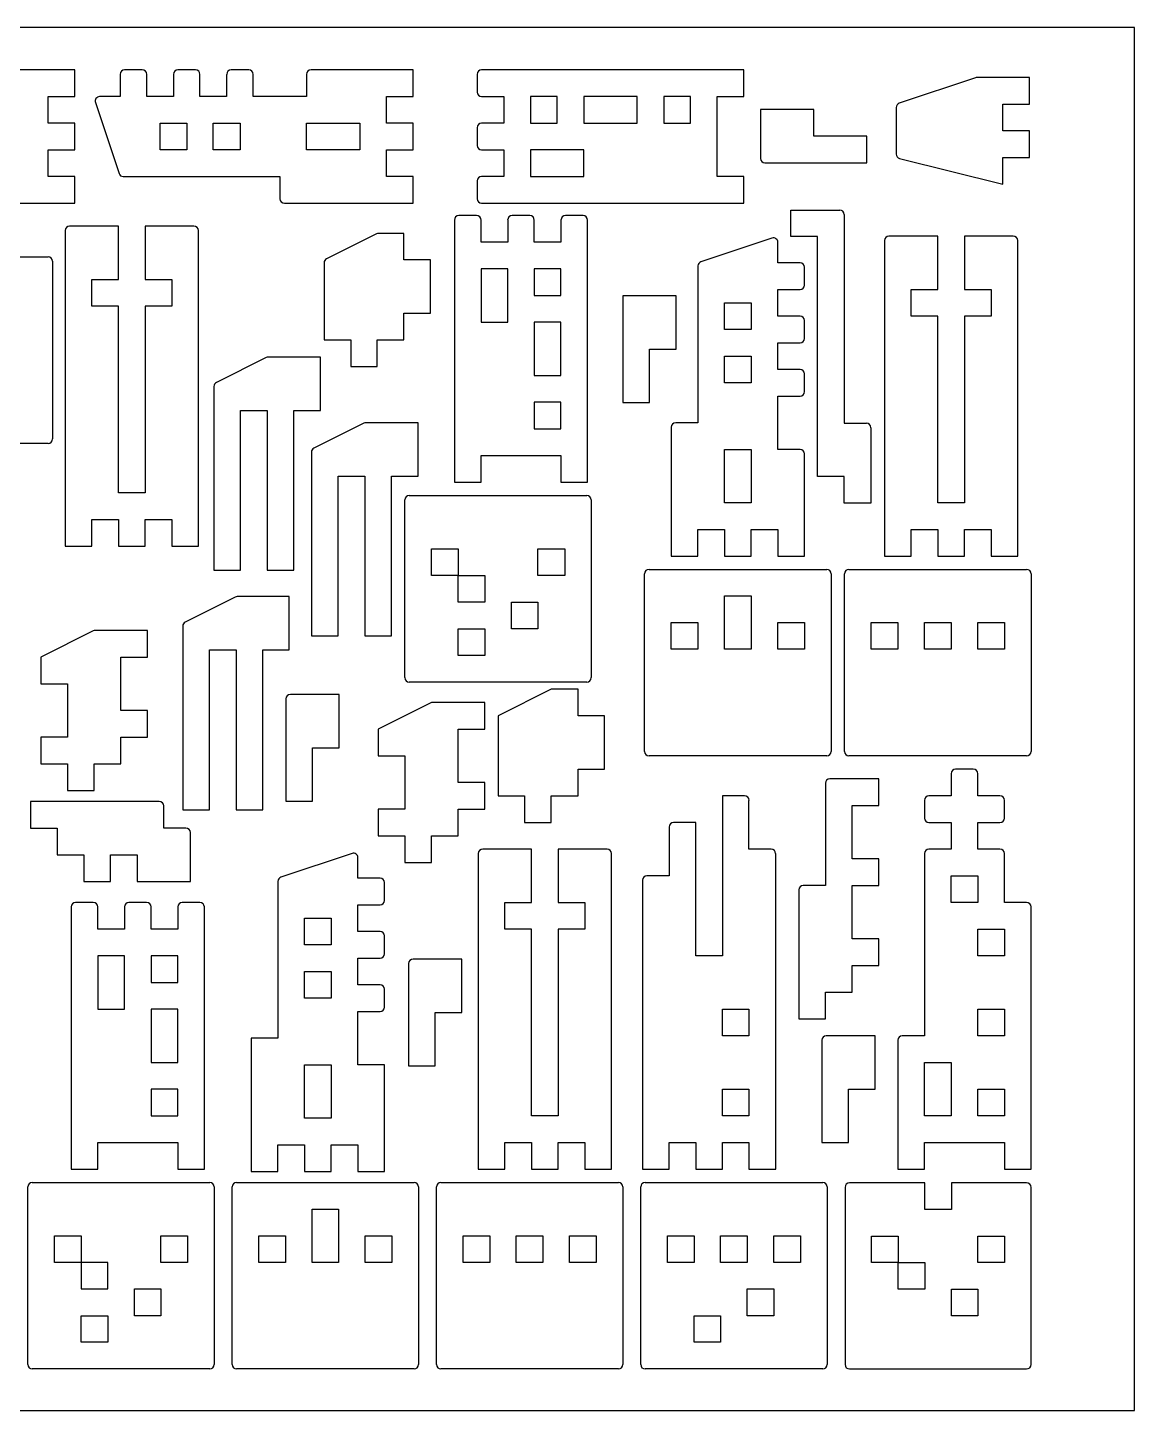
# Model space of a CAD drawing. Extents: x 0 to 610, y 0 to 305.
# Drawn here: x 365.6 to 609.6, y 0 to 304.8 of the extents above; entities that cross this region are included whole.
import ezdxf

# ---------------------------------------------------------------- set-up
doc = ezdxf.new("R2010")
doc.units = 0
doc.header["$MEASUREMENT"] = 0
doc.layers.add('FILLET', color=192, linetype='CONTINUOUS')
doc.layers.add('LAYER_04', color=98, linetype='CONTINUOUS')

msp = doc.modelspace()

# ---------------------------------------------------------------- linework, layer by layer
at = {"layer": 'FILLET'}
for p, q in [((376.01, 295.48), (306.48, 295.48)), ((376.01, 289.6), (376.01, 295.48)), ((385.98, 294.5), (385.98, 289.6)), ((390.87, 295.48), (386.96, 295.48)), ((391.85, 289.6), (391.85, 294.5)), ((397.73, 294.5), (397.73, 289.6)), ((402.62, 295.48), (398.71, 295.48)), ((403.6, 289.6), (403.6, 294.5)), ((409.48, 294.5), (409.48, 289.6)), ((414.37, 295.48), (410.46, 295.48)), ((415.35, 289.6), (415.35, 294.5)), ((427.11, 294.5), (427.11, 289.6)), ((450.61, 295.48), (428.08, 295.48)), ((450.61, 289.6), (450.61, 295.48)), ((464.72, 294.5), (464.72, 290.58)), ((523.48, 295.48), (465.7, 295.48)), ((523.48, 289.6), (523.48, 295.48)), ((574.59, 293.75), (557.78, 288.15)), ((586.49, 293.8), (574.9, 293.8)), ((586.49, 287.92), (586.49, 293.8)), ((370.13, 283.73), (370.13, 289.6)), ((370.13, 289.6), (376.01, 289.6)), ((385.98, 289.6), (381.46, 289.6)), ((397.73, 289.6), (391.85, 289.6)), ((409.48, 289.6), (403.6, 289.6)), ((427.11, 289.6), (415.35, 289.6)), ((444.73, 283.73), (444.73, 289.6)), ((444.73, 289.6), (450.61, 289.6)), ((465.7, 289.6), (470.6, 289.6)), ((470.6, 289.6), (470.6, 283.73)), ((482.35, 289.6), (476.47, 289.6)), ((476.47, 289.6), (476.47, 283.73)), ((482.35, 283.73), (482.35, 289.6)), ((499.98, 289.6), (488.22, 289.6)), ((488.22, 289.6), (488.22, 283.73)), ((499.98, 283.73), (499.98, 289.6)), ((511.73, 289.6), (505.85, 289.6)), ((505.85, 289.6), (505.85, 283.73)), ((511.73, 283.73), (511.73, 289.6)), ((517.6, 283.73), (517.6, 289.6)), ((517.6, 289.6), (523.48, 289.6)), ((380.53, 288.31), (385.75, 272.65)), ((538.9, 286.74), (527.15, 286.74)), ((527.15, 286.74), (527.15, 275.97)), ((538.9, 280.87), (538.9, 286.74)), ((557.11, 287.22), (557.11, 276.94)), ((580.61, 287.92), (586.49, 287.92)), ((580.61, 282.05), (580.61, 287.92)), ((376.01, 283.73), (370.13, 283.73)), ((376.01, 277.85), (376.01, 283.73)), ((394.79, 283.73), (400.67, 283.73)), ((394.79, 277.85), (394.79, 283.73)), ((400.67, 283.73), (400.67, 277.85)), ((406.54, 283.73), (412.42, 283.73)), ((406.54, 277.85), (406.54, 283.73)), ((412.42, 283.73), (412.42, 277.85)), ((427.11, 283.73), (438.86, 283.73)), ((427.11, 277.85), (427.11, 283.73)), ((438.86, 283.73), (438.86, 277.85)), ((450.61, 283.73), (444.73, 283.73)), ((450.61, 277.85), (450.61, 283.73)), ((470.6, 283.73), (465.7, 283.73)), ((476.47, 283.73), (482.35, 283.73)), ((488.22, 283.73), (499.98, 283.73)), ((505.85, 283.73), (511.73, 283.73)), ((517.6, 277.85), (517.6, 283.73)), ((464.72, 282.75), (464.72, 278.83)), ((550.65, 280.87), (538.9, 280.87)), ((550.65, 274.99), (550.65, 280.87)), ((586.49, 282.05), (580.61, 282.05)), ((586.49, 276.17), (586.49, 282.05)), ((370.13, 271.98), (370.13, 277.85)), ((370.13, 277.85), (376.01, 277.85)), ((400.67, 277.85), (394.79, 277.85)), ((412.42, 277.85), (406.54, 277.85)), ((438.86, 277.85), (427.11, 277.85)), ((444.73, 271.98), (444.73, 277.85)), ((444.73, 277.85), (450.61, 277.85)), ((465.7, 277.85), (470.6, 277.85)), ((470.6, 277.85), (470.6, 271.98)), ((488.22, 277.85), (476.47, 277.85)), ((476.47, 277.85), (476.47, 271.98)), ((488.22, 271.98), (488.22, 277.85)), ((517.6, 271.98), (517.6, 277.85)), ((528.13, 274.99), (550.65, 274.99)), ((557.85, 275.99), (580.61, 270.3)), ((580.61, 270.3), (580.61, 276.17)), ((580.61, 276.17), (586.49, 276.17)), ((376.01, 271.98), (370.13, 271.98)), ((376.01, 266.1), (376.01, 271.98)), ((386.68, 271.98), (421.23, 271.98)), ((421.23, 271.98), (421.23, 267.08)), ((450.61, 271.98), (444.73, 271.98)), ((450.61, 266.1), (450.61, 271.98)), ((470.6, 271.98), (465.7, 271.98)), ((476.47, 271.98), (488.22, 271.98)), ((523.48, 271.98), (517.6, 271.98)), ((523.48, 266.1), (523.48, 271.98)), ((464.72, 271), (464.72, 267.08)), ((306.48, 266.1), (376.01, 266.1)), ((422.21, 266.1), (450.61, 266.1)), ((465.7, 266.1), (523.48, 266.1)), ((459.68, 262.38), (459.68, 204.61)), ((464.58, 263.36), (460.66, 263.36)), ((465.56, 257.49), (465.56, 262.38)), ((471.44, 262.38), (471.44, 257.49)), ((476.33, 263.36), (472.41, 263.36)), ((477.31, 257.49), (477.31, 262.38)), ((483.19, 262.38), (483.19, 257.49)), ((488.08, 263.36), (484.17, 263.36)), ((489.06, 204.61), (489.06, 262.38)), ((533.89, 258.73), (533.89, 264.6)), ((533.89, 264.6), (544.66, 264.6)), ((545.64, 263.62), (545.64, 217.6)), ((373.86, 260.05), (373.86, 190.52)), ((385.61, 261.03), (374.84, 261.03)), ((385.61, 249.28), (385.61, 261.03)), ((402.26, 261.03), (391.49, 261.03)), ((391.49, 261.03), (391.49, 249.28)), ((403.24, 190.52), (403.24, 260.05)), ((442.49, 259.36), (431.48, 253.86)), ((448.57, 259.46), (442.93, 259.46)), ((448.57, 253.59), (448.57, 259.46)), ((471.44, 257.49), (465.56, 257.49)), ((483.19, 257.49), (477.31, 257.49)), ((529.71, 258.41), (514.05, 253.19)), ((531, 252.96), (531, 257.48)), ((539.76, 258.73), (533.89, 258.73)), ((539.76, 205.85), (539.76, 258.73)), ((554.51, 257.86), (554.51, 188.33)), ((566.26, 258.84), (555.48, 258.84)), ((566.26, 247.09), (566.26, 258.84)), ((582.9, 258.84), (572.13, 258.84)), ((572.13, 258.84), (572.13, 247.09)), ((583.88, 188.33), (583.88, 257.86)), ((330.95, 254.28), (370.12, 254.28)), ((371.1, 253.3), (371.1, 214.13)), ((454.45, 253.59), (448.57, 253.59)), ((454.45, 241.84), (454.45, 253.59)), ((430.94, 252.98), (430.94, 235.96)), ((471.44, 251.61), (465.56, 251.61)), ((465.56, 251.61), (465.56, 239.86)), ((471.44, 239.86), (471.44, 251.61)), ((483.19, 251.61), (477.31, 251.61)), ((477.31, 251.61), (477.31, 245.74)), ((483.19, 245.74), (483.19, 251.61)), ((513.38, 252.26), (513.38, 217.71)), ((535.9, 252.96), (531, 252.96)), ((536.88, 248.07), (536.88, 251.98)), ((379.74, 243.4), (379.74, 249.28)), ((379.74, 249.28), (385.61, 249.28)), ((391.49, 249.28), (397.36, 249.28)), ((397.36, 249.28), (397.36, 243.4)), ((531, 241.21), (531, 247.09)), ((531, 247.09), (535.9, 247.09)), ((560.38, 241.21), (560.38, 247.09)), ((560.38, 247.09), (566.26, 247.09)), ((572.13, 247.09), (578.01, 247.09)), ((578.01, 247.09), (578.01, 241.21)), ((477.31, 245.74), (483.19, 245.74)), ((508.6, 245.68), (496.85, 245.68)), ((496.85, 245.68), (496.85, 222.18)), ((508.6, 233.93), (508.6, 245.68)), ((519.25, 238.27), (519.25, 244.15)), ((519.25, 244.15), (525.13, 244.15)), ((525.13, 244.15), (525.13, 238.27)), ((385.61, 243.4), (379.74, 243.4)), ((385.61, 202.27), (385.61, 243.4)), ((397.36, 243.4), (391.49, 243.4)), ((391.49, 243.4), (391.49, 202.27)), ((448.57, 235.96), (448.57, 241.84)), ((448.57, 241.84), (454.45, 241.84)), ((535.9, 241.21), (531, 241.21)), ((566.26, 241.21), (560.38, 241.21)), ((566.26, 200.08), (566.26, 241.21)), ((578.01, 241.21), (572.13, 241.21)), ((572.13, 241.21), (572.13, 200.08)), ((465.56, 239.86), (471.44, 239.86)), ((483.19, 239.86), (477.31, 239.86)), ((477.31, 239.86), (477.31, 228.11)), ((483.19, 228.11), (483.19, 239.86)), ((525.13, 238.27), (519.25, 238.27)), ((536.88, 236.31), (536.88, 240.23)), ((430.94, 235.96), (436.82, 235.96)), ((436.82, 235.96), (436.82, 230.09)), ((442.69, 230.09), (442.69, 235.96)), ((442.69, 235.96), (448.57, 235.96)), ((531, 229.46), (531, 235.34)), ((531, 235.34), (535.9, 235.34)), ((418.22, 232.08), (407.21, 226.58)), ((430.17, 232.18), (418.65, 232.18)), ((430.17, 220.43), (430.17, 232.18)), ((502.73, 233.93), (508.6, 233.93)), ((502.73, 222.18), (502.73, 233.93)), ((519.25, 226.52), (519.25, 232.4)), ((519.25, 232.4), (525.13, 232.4)), ((525.13, 232.4), (525.13, 226.52)), ((436.82, 230.09), (442.69, 230.09)), ((535.9, 229.46), (531, 229.46)), ((406.67, 225.7), (406.67, 185.18)), ((477.31, 228.11), (483.19, 228.11)), ((525.13, 226.52), (519.25, 226.52)), ((536.88, 224.56), (536.88, 228.48)), ((531, 211.83), (531, 223.58)), ((531, 223.58), (535.9, 223.58)), ((412.55, 185.18), (412.55, 220.43)), ((412.55, 220.43), (418.42, 220.43)), ((418.42, 220.43), (418.42, 185.18)), ((424.3, 185.18), (424.3, 220.43)), ((424.3, 220.43), (430.17, 220.43)), ((483.19, 222.23), (477.31, 222.23)), ((477.31, 222.23), (477.31, 216.36)), ((483.19, 216.36), (483.19, 222.23)), ((496.85, 222.18), (502.73, 222.18)), ((439.72, 217.6), (428.72, 212.1)), ((451.68, 217.71), (440.16, 217.71)), ((451.68, 205.96), (451.68, 217.71)), ((507.5, 216.73), (507.5, 188.33)), ((513.38, 217.71), (508.48, 217.71)), ((545.64, 217.6), (550.54, 217.6)), ((551.52, 216.62), (551.52, 199.97)), ((477.31, 216.36), (483.19, 216.36)), ((370.12, 213.15), (330.95, 213.15)), ((428.18, 211.23), (428.18, 170.7)), ((465.56, 204.61), (465.56, 210.48)), ((465.56, 210.48), (471.44, 210.48)), ((471.44, 210.48), (477.31, 210.48)), ((477.31, 210.48), (483.19, 210.48)), ((483.19, 210.48), (483.19, 204.61)), ((519.25, 200.08), (519.25, 211.83)), ((519.25, 211.83), (525.13, 211.83)), ((525.13, 211.83), (525.13, 200.08)), ((535.9, 211.83), (531, 211.83)), ((536.88, 188.33), (536.88, 210.85)), ((434.05, 170.7), (434.05, 205.96)), ((434.05, 205.96), (439.93, 205.96)), ((439.93, 205.96), (439.93, 170.7)), ((445.81, 170.7), (445.81, 205.96)), ((445.81, 205.96), (451.68, 205.96)), ((459.68, 204.61), (465.56, 204.61)), ((483.19, 204.61), (489.06, 204.61)), ((545.64, 205.85), (539.76, 205.85)), ((545.64, 199.97), (545.64, 205.85)), ((391.49, 202.27), (385.61, 202.27)), ((449.72, 201.67), (488.89, 201.67)), ((448.74, 161.52), (448.74, 200.69)), ((489.87, 200.69), (489.87, 161.52)), ((525.13, 200.08), (519.25, 200.08)), ((551.52, 199.97), (545.64, 199.97)), ((572.13, 200.08), (566.26, 200.08)), ((379.74, 190.52), (379.74, 196.4)), ((379.74, 196.4), (385.61, 196.4)), ((385.61, 196.4), (385.61, 190.52)), ((391.49, 190.52), (391.49, 196.4)), ((391.49, 196.4), (397.36, 196.4)), ((397.36, 196.4), (397.36, 190.52)), ((513.38, 188.33), (513.38, 194.21)), ((513.38, 194.21), (519.25, 194.21)), ((519.25, 194.21), (519.25, 188.33)), ((525.13, 188.33), (525.13, 194.21)), ((525.13, 194.21), (531, 194.21)), ((531, 194.21), (531, 188.33)), ((560.38, 188.33), (560.38, 194.21)), ((560.38, 194.21), (566.26, 194.21)), ((566.26, 194.21), (566.26, 188.33)), ((572.13, 188.33), (572.13, 194.21)), ((572.13, 194.21), (578.01, 194.21)), ((578.01, 194.21), (578.01, 188.33)), ((373.86, 190.52), (379.74, 190.52)), ((385.61, 190.52), (391.49, 190.52)), ((397.36, 190.52), (403.24, 190.52)), ((454.62, 184.05), (454.62, 189.92)), ((454.62, 189.92), (460.49, 189.92)), ((460.49, 189.92), (460.49, 184.05)), ((478.12, 184.05), (478.12, 189.92)), ((478.12, 189.92), (484, 189.92)), ((484, 189.92), (484, 184.05)), ((507.5, 188.33), (513.38, 188.33)), ((519.25, 188.33), (525.13, 188.33)), ((531, 188.33), (536.88, 188.33)), ((554.51, 188.33), (560.38, 188.33)), ((566.26, 188.33), (572.13, 188.33)), ((578.01, 188.33), (583.88, 188.33)), ((406.67, 185.18), (412.55, 185.18)), ((418.42, 185.18), (424.3, 185.18)), ((460.49, 184.05), (454.62, 184.05)), ((460.49, 178.17), (460.49, 184.05)), ((460.49, 184.05), (466.37, 184.05)), ((466.37, 184.05), (466.37, 178.17)), ((484, 184.05), (478.12, 184.05)), ((501.62, 145.24), (501.62, 184.41)), ((502.6, 185.39), (541.77, 185.39)), ((542.75, 184.41), (542.75, 145.24)), ((545.69, 145.24), (545.69, 184.41)), ((546.67, 185.39), (585.84, 185.39)), ((586.82, 184.41), (586.82, 145.24)), ((411.34, 179.26), (400.33, 173.76)), ((423.29, 179.37), (411.77, 179.37)), ((423.29, 167.62), (423.29, 179.37)), ((466.37, 178.17), (460.49, 178.17)), ((472.25, 172.29), (472.25, 178.17)), ((472.25, 178.17), (478.12, 178.17)), ((478.12, 178.17), (478.12, 172.29)), ((519.25, 167.76), (519.25, 179.52)), ((519.25, 179.52), (525.13, 179.52)), ((525.13, 179.52), (525.13, 167.76)), ((380.08, 171.81), (368.54, 166.03)), ((392.04, 171.91), (380.52, 171.91)), ((392.04, 166.03), (392.04, 171.91)), ((399.79, 172.89), (399.79, 132.36)), ((428.18, 170.7), (434.05, 170.7)), ((439.93, 170.7), (445.81, 170.7)), ((460.49, 166.42), (460.49, 172.29)), ((460.49, 172.29), (466.37, 172.29)), ((466.37, 172.29), (466.37, 166.42)), ((478.12, 172.29), (472.25, 172.29)), ((507.5, 167.76), (507.5, 173.64)), ((507.5, 173.64), (513.38, 173.64)), ((513.38, 173.64), (513.38, 167.76)), ((531, 167.76), (531, 173.64)), ((531, 173.64), (536.88, 173.64)), ((536.88, 173.64), (536.88, 167.76)), ((551.57, 167.76), (551.57, 173.64)), ((551.57, 173.64), (557.44, 173.64)), ((557.44, 173.64), (557.44, 167.76)), ((563.32, 167.76), (563.32, 173.64)), ((563.32, 173.64), (569.19, 173.64)), ((569.19, 173.64), (569.19, 167.76)), ((575.07, 167.76), (575.07, 173.64)), ((575.07, 173.64), (580.95, 173.64)), ((580.95, 173.64), (580.95, 167.76)), ((513.38, 167.76), (507.5, 167.76)), ((525.13, 167.76), (519.25, 167.76)), ((536.88, 167.76), (531, 167.76)), ((557.44, 167.76), (551.57, 167.76)), ((569.19, 167.76), (563.32, 167.76)), ((580.95, 167.76), (575.07, 167.76)), ((368.54, 166.03), (368.54, 160.16)), ((386.16, 154.28), (386.16, 166.03)), ((386.16, 166.03), (392.04, 166.03)), ((405.67, 132.36), (405.67, 167.62)), ((405.67, 167.62), (411.54, 167.62)), ((411.54, 167.62), (411.54, 132.36)), ((417.42, 167.62), (423.29, 167.62)), ((417.42, 132.36), (417.42, 167.62)), ((466.37, 166.42), (460.49, 166.42)), ((368.54, 160.16), (374.41, 160.16)), ((374.41, 160.16), (374.41, 148.41)), ((488.89, 160.54), (449.72, 160.54)), ((481.06, 158.95), (469.31, 153.08)), ((486.94, 158.95), (481.06, 158.95)), ((486.94, 153.08), (486.94, 158.95)), ((422.55, 156.83), (422.55, 134.3)), ((434.3, 157.81), (423.53, 157.81)), ((434.3, 146.06), (434.3, 157.81)), ((454.62, 156.01), (442.87, 150.14)), ((466.37, 156.01), (454.62, 156.01)), ((466.37, 150.14), (466.37, 156.01)), ((392.04, 154.28), (386.16, 154.28)), ((392.04, 148.41), (392.04, 154.28)), ((469.31, 153.08), (469.31, 135.45)), ((492.81, 153.08), (486.94, 153.08)), ((492.81, 141.32), (492.81, 153.08)), ((442.87, 150.14), (442.87, 144.26)), ((460.49, 138.39), (460.49, 150.14)), ((460.49, 150.14), (466.37, 150.14)), ((374.41, 148.41), (368.54, 148.41)), ((368.54, 148.41), (368.54, 142.53)), ((386.16, 142.53), (386.16, 148.41)), ((386.16, 148.41), (392.04, 148.41)), ((428.43, 146.06), (434.3, 146.06)), ((428.43, 134.3), (428.43, 146.06)), ((442.87, 144.26), (448.74, 144.26)), ((448.74, 144.26), (448.74, 132.51)), ((541.77, 144.26), (502.6, 144.26)), ((585.84, 144.26), (546.67, 144.26)), ((368.54, 142.53), (374.41, 142.53)), ((374.41, 142.53), (374.41, 136.66)), ((380.29, 136.66), (380.29, 142.53)), ((380.29, 142.53), (386.16, 142.53)), ((486.94, 135.45), (486.94, 141.32)), ((486.94, 141.32), (492.81, 141.32)), ((569.19, 140.34), (569.19, 135.45)), ((574.09, 141.32), (570.17, 141.32)), ((575.07, 135.45), (575.07, 140.34)), ((466.37, 138.39), (460.49, 138.39)), ((466.37, 132.51), (466.37, 138.39)), ((541.48, 138.23), (541.48, 115.71)), ((547.35, 139.21), (542.45, 139.21)), ((553.23, 139.21), (547.35, 139.21)), ((553.23, 133.33), (553.23, 139.21)), ((394.62, 134.22), (366.22, 134.22)), ((366.22, 134.22), (366.22, 128.34)), ((374.41, 136.66), (380.29, 136.66)), ((422.55, 134.3), (428.43, 134.3)), ((469.31, 135.45), (475.18, 135.45)), ((475.18, 135.45), (475.18, 129.57)), ((481.06, 135.45), (486.94, 135.45)), ((481.06, 129.57), (481.06, 135.45)), ((523.67, 135.45), (518.77, 135.45)), ((518.77, 135.45), (518.77, 100.19)), ((524.64, 123.7), (524.64, 134.47)), ((563.32, 134.47), (563.32, 130.55)), ((569.19, 135.45), (564.3, 135.45)), ((579.97, 135.45), (575.07, 135.45)), ((580.95, 130.55), (580.95, 134.47)), ((395.6, 128.34), (395.6, 133.24)), ((399.79, 132.36), (405.67, 132.36)), ((411.54, 132.36), (417.42, 132.36)), ((448.74, 132.51), (442.87, 132.51)), ((442.87, 132.51), (442.87, 126.63)), ((460.49, 126.63), (460.49, 132.51)), ((460.49, 132.51), (466.37, 132.51)), ((547.35, 121.58), (547.35, 133.33)), ((547.35, 133.33), (553.23, 133.33)), ((366.22, 128.34), (372.1, 128.34)), ((372.1, 128.34), (372.1, 122.47)), ((400.5, 128.34), (395.6, 128.34)), ((475.18, 129.57), (481.06, 129.57)), ((507.02, 128.59), (507.02, 117.82)), ((512.89, 129.57), (508, 129.57)), ((512.89, 100.19), (512.89, 129.57)), ((564.3, 129.57), (569.19, 129.57)), ((569.19, 129.57), (569.19, 123.7)), ((575.07, 123.7), (575.07, 129.57)), ((575.07, 129.57), (579.97, 129.57)), ((401.48, 116.59), (401.48, 127.36)), ((442.87, 126.63), (448.74, 126.63)), ((448.74, 126.63), (448.74, 120.76)), ((454.62, 120.76), (454.62, 126.63)), ((454.62, 126.63), (460.49, 126.63)), ((372.1, 122.47), (377.98, 122.47)), ((377.98, 122.47), (377.98, 116.59)), ((383.85, 116.59), (383.85, 122.47)), ((383.85, 122.47), (389.73, 122.47)), ((389.73, 122.47), (389.73, 116.59)), ((437.12, 122.76), (421.45, 117.54)), ((464.96, 122.72), (464.96, 53.19)), ((476.71, 123.7), (465.94, 123.7)), ((476.71, 111.95), (476.71, 123.7)), ((493.36, 123.7), (482.58, 123.7)), ((482.58, 123.7), (482.58, 111.95)), ((494.34, 53.19), (494.34, 122.72)), ((529.54, 123.7), (524.64, 123.7)), ((530.52, 53.19), (530.52, 122.72)), ((563.32, 122.72), (563.32, 82.57)), ((569.19, 123.7), (564.3, 123.7)), ((579.97, 123.7), (575.07, 123.7)), ((580.95, 111.95), (580.95, 122.72)), ((438.4, 117.31), (438.4, 121.83)), ((448.74, 120.76), (454.62, 120.76)), ((553.23, 121.58), (547.35, 121.58)), ((553.23, 115.71), (553.23, 121.58)), ((377.98, 116.59), (383.85, 116.59)), ((389.73, 116.59), (395.6, 116.59)), ((395.6, 116.59), (401.48, 116.59)), ((420.78, 116.61), (420.78, 82.06)), ((443.3, 117.31), (438.4, 117.31)), ((444.28, 112.42), (444.28, 116.33)), ((501.14, 116.84), (501.14, 53.19)), ((507.02, 117.82), (502.12, 117.82)), ((569.19, 111.95), (569.19, 117.82)), ((569.19, 117.82), (575.07, 117.82)), ((575.07, 117.82), (575.07, 111.95)), ((535.6, 114.73), (535.6, 86.33)), ((541.48, 115.71), (536.58, 115.71)), ((547.35, 103.96), (547.35, 115.71)), ((547.35, 115.71), (553.23, 115.71)), ((375.19, 110.97), (375.19, 53.19)), ((380.08, 111.95), (376.16, 111.95)), ((381.06, 106.07), (381.06, 110.97)), ((386.94, 110.97), (386.94, 106.07)), ((391.83, 111.95), (387.92, 111.95)), ((392.81, 106.07), (392.81, 110.97)), ((398.69, 110.97), (398.69, 106.07)), ((403.58, 111.95), (399.67, 111.95)), ((404.56, 53.19), (404.56, 110.97)), ((438.4, 105.56), (438.4, 111.44)), ((438.4, 111.44), (443.3, 111.44)), ((470.83, 106.07), (470.83, 111.95)), ((470.83, 111.95), (476.71, 111.95)), ((482.58, 111.95), (488.46, 111.95)), ((488.46, 111.95), (488.46, 106.07)), ((575.07, 111.95), (569.19, 111.95)), ((585.84, 111.95), (580.95, 111.95)), ((586.82, 53.19), (586.82, 110.97)), ((426.65, 102.62), (426.65, 108.5)), ((426.65, 108.5), (432.53, 108.5)), ((432.53, 108.5), (432.53, 102.62)), ((386.94, 106.07), (381.06, 106.07)), ((398.69, 106.07), (392.81, 106.07)), ((443.3, 105.56), (438.4, 105.56)), ((444.28, 100.67), (444.28, 104.58)), ((476.71, 106.07), (470.83, 106.07)), ((476.71, 64.94), (476.71, 106.07)), ((488.46, 106.07), (482.58, 106.07)), ((482.58, 106.07), (482.58, 64.94)), ((553.23, 103.96), (547.35, 103.96)), ((553.23, 98.08), (553.23, 103.96)), ((575.07, 100.19), (575.07, 106.07)), ((575.07, 106.07), (580.95, 106.07)), ((580.95, 106.07), (580.95, 100.19)), ((432.53, 102.62), (426.65, 102.62)), ((386.94, 100.19), (381.06, 100.19)), ((381.06, 100.19), (381.06, 88.44)), ((386.94, 88.44), (386.94, 100.19)), ((398.69, 100.19), (392.81, 100.19)), ((392.81, 100.19), (392.81, 94.32)), ((398.69, 94.32), (398.69, 100.19)), ((438.4, 93.81), (438.4, 99.69)), ((438.4, 99.69), (443.3, 99.69)), ((449.6, 98.5), (449.6, 75.98)), ((461.35, 99.48), (450.58, 99.48)), ((461.35, 87.73), (461.35, 99.48)), ((518.77, 100.19), (512.89, 100.19)), ((547.35, 92.2), (547.35, 98.08)), ((547.35, 98.08), (553.23, 98.08)), ((580.95, 100.19), (575.07, 100.19)), ((426.65, 90.87), (426.65, 96.75)), ((426.65, 96.75), (432.53, 96.75)), ((432.53, 96.75), (432.53, 90.87)), ((392.81, 94.32), (398.69, 94.32)), ((443.3, 93.81), (438.4, 93.81)), ((444.28, 88.91), (444.28, 92.83)), ((541.48, 86.33), (541.48, 92.2)), ((541.48, 92.2), (547.35, 92.2)), ((381.06, 88.44), (386.94, 88.44)), ((398.69, 88.44), (392.81, 88.44)), ((392.81, 88.44), (392.81, 76.69)), ((398.69, 76.69), (398.69, 88.44)), ((432.53, 90.87), (426.65, 90.87)), ((518.77, 82.57), (518.77, 88.44)), ((518.77, 88.44), (524.64, 88.44)), ((524.64, 88.44), (524.64, 82.57)), ((575.07, 82.57), (575.07, 88.44)), ((575.07, 88.44), (580.95, 88.44)), ((580.95, 88.44), (580.95, 82.57)), ((438.4, 87.93), (443.3, 87.93)), ((438.4, 76.18), (438.4, 87.93)), ((455.48, 87.73), (461.35, 87.73)), ((455.48, 75.98), (455.48, 87.73)), ((535.6, 86.33), (541.48, 86.33)), ((524.64, 82.57), (518.77, 82.57)), ((552.45, 82.57), (541.67, 82.57)), ((552.45, 70.82), (552.45, 82.57)), ((563.32, 82.57), (558.42, 82.57)), ((580.95, 82.57), (575.07, 82.57)), ((420.78, 82.06), (414.9, 82.06)), ((414.9, 82.06), (414.9, 52.68)), ((540.7, 81.59), (540.7, 59.06)), ((557.44, 81.59), (557.44, 53.19)), ((392.81, 76.69), (398.69, 76.69)), ((563.32, 64.94), (563.32, 76.69)), ((563.32, 76.69), (569.19, 76.69)), ((569.19, 76.69), (569.19, 64.94)), ((426.65, 64.43), (426.65, 76.18)), ((426.65, 76.18), (432.53, 76.18)), ((432.53, 76.18), (432.53, 64.43)), ((444.28, 76.18), (438.4, 76.18)), ((444.28, 52.68), (444.28, 76.18)), ((449.6, 75.98), (455.48, 75.98)), ((398.69, 70.82), (392.81, 70.82)), ((392.81, 70.82), (392.81, 64.94)), ((398.69, 64.94), (398.69, 70.82)), ((518.77, 64.94), (518.77, 70.82)), ((518.77, 70.82), (524.64, 70.82)), ((524.64, 70.82), (524.64, 64.94)), ((546.57, 70.82), (552.45, 70.82)), ((546.57, 59.06), (546.57, 70.82)), ((575.07, 64.94), (575.07, 70.82)), ((575.07, 70.82), (580.95, 70.82)), ((580.95, 70.82), (580.95, 64.94)), ((392.81, 64.94), (398.69, 64.94)), ((432.53, 64.43), (426.65, 64.43)), ((482.58, 64.94), (476.71, 64.94)), ((524.64, 64.94), (518.77, 64.94)), ((569.19, 64.94), (563.32, 64.94)), ((580.95, 64.94), (575.07, 64.94)), ((381.06, 53.19), (381.06, 59.06)), ((381.06, 59.06), (386.94, 59.06)), ((386.94, 59.06), (392.81, 59.06)), ((392.81, 59.06), (398.69, 59.06)), ((398.69, 59.06), (398.69, 53.19)), ((420.78, 52.68), (420.78, 58.56)), ((420.78, 58.56), (426.65, 58.56)), ((426.65, 58.56), (426.65, 52.68)), ((432.53, 52.68), (432.53, 58.56)), ((432.53, 58.56), (438.4, 58.56)), ((438.4, 58.56), (438.4, 52.68)), ((470.83, 53.19), (470.83, 59.06)), ((470.83, 59.06), (476.71, 59.06)), ((476.71, 59.06), (476.71, 53.19)), ((482.58, 53.19), (482.58, 59.06)), ((482.58, 59.06), (488.46, 59.06)), ((488.46, 59.06), (488.46, 53.19)), ((507.02, 53.19), (507.02, 59.06)), ((507.02, 59.06), (512.89, 59.06)), ((512.89, 59.06), (512.89, 53.19)), ((518.77, 53.19), (518.77, 59.06)), ((518.77, 59.06), (524.64, 59.06)), ((524.64, 59.06), (524.64, 53.19)), ((540.7, 59.06), (546.57, 59.06)), ((563.32, 53.19), (563.32, 59.06)), ((563.32, 59.06), (569.19, 59.06)), ((569.19, 59.06), (575.07, 59.06)), ((575.07, 59.06), (580.95, 59.06)), ((580.95, 59.06), (580.95, 53.19)), ((375.19, 53.19), (381.06, 53.19)), ((398.69, 53.19), (404.56, 53.19)), ((414.9, 52.68), (420.78, 52.68)), ((426.65, 52.68), (432.53, 52.68)), ((438.4, 52.68), (444.28, 52.68)), ((464.96, 53.19), (470.83, 53.19)), ((476.71, 53.19), (482.58, 53.19)), ((488.46, 53.19), (494.34, 53.19)), ((501.14, 53.19), (507.02, 53.19)), ((512.89, 53.19), (518.77, 53.19)), ((524.64, 53.19), (530.52, 53.19)), ((557.44, 53.19), (563.32, 53.19)), ((580.95, 53.19), (586.82, 53.19)), ((365.62, 10.1), (365.62, 49.27)), ((366.6, 50.25), (405.77, 50.25)), ((406.75, 49.27), (406.75, 10.1)), ((410.67, 10.1), (410.67, 49.27)), ((411.65, 50.25), (450.82, 50.25)), ((451.8, 49.27), (451.8, 10.1)), ((455.72, 10.1), (455.72, 49.27)), ((456.7, 50.25), (495.87, 50.25)), ((496.85, 49.27), (496.85, 10.1)), ((500.76, 10.1), (500.76, 49.27)), ((501.74, 50.25), (540.92, 50.25)), ((541.89, 49.27), (541.89, 10.1)), ((545.81, 49.15), (545.81, 10.1)), ((563.39, 50.13), (546.79, 50.13)), ((563.39, 44.27), (563.39, 50.13)), ((585.84, 50.13), (569.25, 50.13)), ((569.25, 50.13), (569.25, 44.27)), ((586.82, 10.1), (586.82, 49.15)), ((428.3, 32.62), (428.3, 44.38)), ((428.3, 44.38), (434.17, 44.38)), ((434.17, 44.38), (434.17, 32.62)), ((569.25, 44.27), (563.39, 44.27)), ((371.5, 32.62), (371.5, 38.5)), ((371.5, 38.5), (377.38, 38.5)), ((377.38, 38.5), (377.38, 32.62)), ((395, 32.62), (395, 38.5)), ((395, 38.5), (400.88, 38.5)), ((400.88, 38.5), (400.88, 32.62)), ((416.55, 32.62), (416.55, 38.5)), ((416.55, 38.5), (422.42, 38.5)), ((422.42, 38.5), (422.42, 32.62)), ((440.05, 32.62), (440.05, 38.5)), ((440.05, 38.5), (445.92, 38.5)), ((445.92, 38.5), (445.92, 32.62)), ((461.59, 32.62), (461.59, 38.5)), ((461.59, 38.5), (467.47, 38.5)), ((467.47, 38.5), (467.47, 32.62)), ((473.34, 32.62), (473.34, 38.5)), ((473.34, 38.5), (479.22, 38.5)), ((479.22, 38.5), (479.22, 32.62)), ((485.1, 32.62), (485.1, 38.5)), ((485.1, 38.5), (490.97, 38.5)), ((490.97, 38.5), (490.97, 32.62)), ((506.64, 32.62), (506.64, 38.5)), ((506.64, 38.5), (512.52, 38.5)), ((512.52, 38.5), (512.52, 32.62)), ((518.39, 32.62), (518.39, 38.5)), ((518.39, 38.5), (524.27, 38.5)), ((524.27, 38.5), (524.27, 32.62)), ((530.14, 32.62), (530.14, 38.5)), ((530.14, 38.5), (536.02, 38.5)), ((536.02, 38.5), (536.02, 32.62)), ((551.67, 32.56), (551.67, 38.41)), ((551.67, 38.41), (557.53, 38.41)), ((557.53, 38.41), (557.53, 32.56)), ((575.1, 32.56), (575.1, 38.41)), ((575.1, 38.41), (580.96, 38.41)), ((580.96, 38.41), (580.96, 32.56)), ((377.38, 32.62), (371.5, 32.62)), ((377.38, 32.62), (377.38, 26.75)), ((383.25, 32.62), (377.38, 32.62)), ((383.25, 26.75), (383.25, 32.62)), ((400.88, 32.62), (395, 32.62)), ((422.42, 32.62), (416.55, 32.62)), ((434.17, 32.62), (428.3, 32.62)), ((445.92, 32.62), (440.05, 32.62)), ((467.47, 32.62), (461.59, 32.62)), ((479.22, 32.62), (473.34, 32.62)), ((490.97, 32.62), (485.1, 32.62)), ((512.52, 32.62), (506.64, 32.62)), ((524.27, 32.62), (518.39, 32.62)), ((536.02, 32.62), (530.14, 32.62)), ((557.53, 32.56), (551.67, 32.56)), ((557.53, 26.7), (557.53, 32.56)), ((557.53, 32.56), (563.39, 32.56)), ((563.39, 32.56), (563.39, 26.7)), ((580.96, 32.56), (575.1, 32.56)), ((377.38, 26.75), (383.25, 26.75)), ((389.13, 20.87), (389.13, 26.75)), ((389.13, 26.75), (395, 26.75)), ((395, 26.75), (395, 20.87)), ((524.27, 20.87), (524.27, 26.75)), ((524.27, 26.75), (530.14, 26.75)), ((530.14, 26.75), (530.14, 20.87)), ((563.39, 26.7), (557.53, 26.7)), ((569.25, 20.84), (569.25, 26.7)), ((569.25, 26.7), (575.1, 26.7)), ((575.1, 26.7), (575.1, 20.84)), ((377.38, 15), (377.38, 20.87)), ((377.38, 20.87), (383.25, 20.87)), ((383.25, 20.87), (383.25, 15)), ((395, 20.87), (389.13, 20.87)), ((512.52, 15), (512.52, 20.87)), ((512.52, 20.87), (518.39, 20.87)), ((518.39, 20.87), (518.39, 15)), ((530.14, 20.87), (524.27, 20.87)), ((575.1, 20.84), (569.25, 20.84)), ((383.25, 15), (377.38, 15)), ((518.39, 15), (512.52, 15)), ((405.77, 9.12), (366.6, 9.12)), ((450.82, 9.12), (411.65, 9.12)), ((495.87, 9.12), (456.7, 9.12)), ((540.92, 9.12), (501.74, 9.12)), ((546.79, 9.12), (585.84, 9.12))]:
    msp.add_line(p, q, dxfattribs=at)
for centre, start, end in [((386.96, 294.5), 90, 180), ((390.87, 294.5), 0, 90), ((398.71, 294.5), 90, 180), ((402.62, 294.5), 0, 90), ((410.46, 294.5), 90, 180), ((414.37, 294.5), 0, 90), ((428.08, 294.5), 90, 180), ((465.7, 294.5), 90, 180), ((574.9, 292.82), 90, 108.4349), ((381.46, 288.62), 90, 198.4349), ((465.7, 290.58), 180, 270), ((558.09, 287.22), 108.4349, 180), ((465.7, 282.75), 90, 180), ((465.7, 278.83), 180, 270), ((528.13, 275.97), 180, 270), ((558.09, 276.94), 180, 255.9638), ((386.68, 272.96), 198.4349, 270), ((465.7, 271), 90, 180), ((422.21, 267.08), 180, 270), ((465.7, 267.08), 180, 270), ((460.66, 262.38), 90, 180), ((464.58, 262.38), 0, 90), ((472.41, 262.38), 90, 180), ((476.33, 262.38), 0, 90), ((484.17, 262.38), 90, 180), ((488.08, 262.38), 0, 90), ((544.66, 263.62), 0, 90), ((374.84, 260.05), 90, 180), ((402.26, 260.05), 0, 90), ((442.93, 258.48), 90, 116.5651), ((530.02, 257.48), 0, 108.4349), ((555.48, 257.86), 90, 180), ((582.9, 257.86), 0, 90), ((370.12, 253.3), 0, 90), ((431.92, 252.98), 116.5651, 180), ((514.35, 252.26), 108.4349, 180), ((535.9, 251.98), 0, 90), ((535.9, 248.07), 270, 0), ((535.9, 240.23), 0, 90), ((535.9, 236.31), 270, 0), ((418.65, 231.2), 90, 116.5651), ((535.9, 228.48), 0, 90), ((407.65, 225.7), 116.5651, 180), ((535.9, 224.56), 270, 0), ((440.16, 216.73), 90, 116.5651), ((508.48, 216.73), 90, 180), ((550.54, 216.62), 0, 90), ((370.12, 214.13), 270, 0), ((429.16, 211.23), 116.5651, 180), ((535.9, 210.85), 0, 90), ((449.72, 200.69), 90, 180), ((488.89, 200.69), 0, 90), ((502.6, 184.41), 90, 180), ((541.77, 184.41), 360, 90), ((546.67, 184.41), 90, 180), ((585.84, 184.41), 360, 90), ((411.77, 178.39), 90, 116.5651), ((400.77, 172.89), 116.5651, 180), ((380.52, 170.93), 90, 116.5651), ((449.72, 161.52), 180, 270), ((488.89, 161.52), 270, 0), ((423.53, 156.83), 90, 180), ((502.6, 145.24), 180, 270), ((541.77, 145.24), 270, 0), ((546.67, 145.24), 180, 270), ((585.84, 145.24), 270, 0), ((570.17, 140.34), 90, 180), ((574.09, 140.34), 0, 90), ((542.45, 138.23), 90, 180), ((394.62, 133.24), 360, 90), ((523.67, 134.47), 0, 90), ((564.3, 134.47), 90, 180), ((579.97, 134.47), 0, 90), ((400.5, 127.36), 0, 90), ((508, 128.59), 90, 180), ((564.3, 130.55), 180, 270), ((579.97, 130.55), 270, 0), ((437.43, 121.83), 0, 108.4349), ((465.94, 122.72), 90, 180), ((493.36, 122.72), 0, 90), ((529.54, 122.72), 0, 90), ((564.3, 122.72), 90, 180), ((579.97, 122.72), 0, 90), ((421.76, 116.61), 108.4349, 180), ((443.3, 116.33), 0, 90), ((502.12, 116.84), 90, 180), ((536.58, 114.73), 90, 180), ((376.16, 110.97), 90, 180), ((380.08, 110.97), 0, 90), ((387.92, 110.97), 90, 180), ((391.83, 110.97), 0, 90), ((399.67, 110.97), 90, 180), ((403.58, 110.97), 0, 90), ((443.3, 112.42), 270, 0), ((585.84, 110.97), 0, 90), ((443.3, 104.58), 0, 90), ((443.3, 100.67), 270, 0), ((450.58, 98.5), 90, 180), ((443.3, 92.83), 0, 90), ((443.3, 88.91), 270, 0), ((541.67, 81.59), 90, 180), ((558.42, 81.59), 90, 180), ((366.6, 49.27), 90, 180), ((405.77, 49.27), 0, 90), ((411.65, 49.27), 90, 180), ((450.82, 49.27), 0, 90), ((456.7, 49.27), 90, 180), ((495.87, 49.27), 0, 90), ((501.74, 49.27), 90, 180), ((540.92, 49.27), 360, 90), ((546.79, 49.15), 90, 180), ((585.84, 49.15), 0, 90), ((366.6, 10.1), 180, 270), ((405.77, 10.1), 270, 0), ((411.65, 10.1), 180, 270), ((450.82, 10.1), 270, 0), ((456.7, 10.1), 180, 270), ((495.87, 10.1), 270, 0), ((501.74, 10.1), 180, 270), ((540.92, 10.1), 270, 0), ((546.79, 10.1), 180, 270), ((585.84, 10.1), 270, 360)]:
    msp.add_arc(centre, 0.979, start, end, dxfattribs=at)
at = {"layer": 'LAYER_04'}
for p, q in [((609.6, 304.8), (0, 304.8)), ((609.6, 0), (609.6, 304.8)), ((0, 0), (609.6, 0))]:
    msp.add_line(p, q, dxfattribs=at)

doc.saveas('drawing.dxf')
